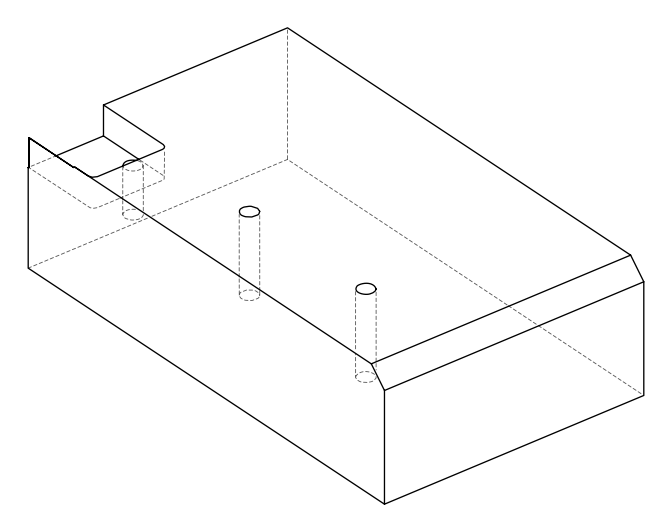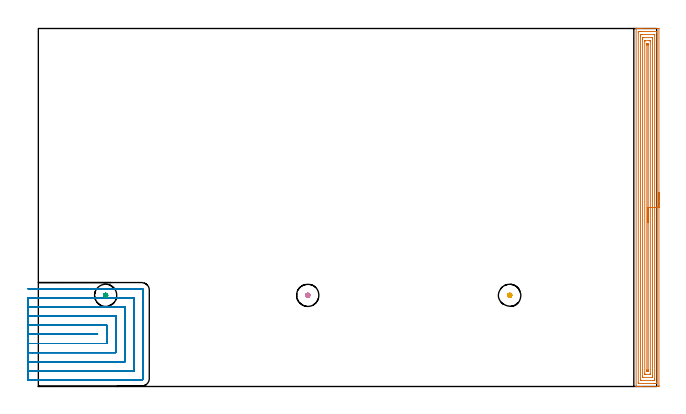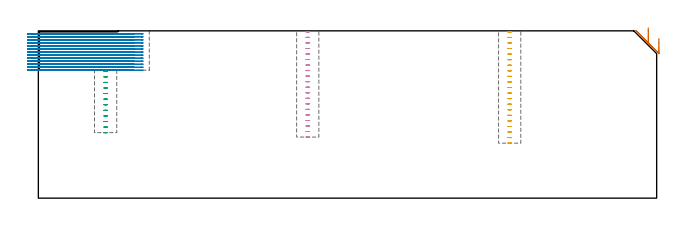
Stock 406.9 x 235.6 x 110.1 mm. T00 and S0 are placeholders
(PLAN: 5 operations, 2 tool changes, 46.7 min)
(1 AREA_MILL | FG_CHAMFER_SURFACE | UGT0205_001 | 11.53 min | 26504 mm3)
(2 MILL_SLOT | SLOT_PARTIAL_RECTANGULAR | NXT0201_009 | Follow Part, ap 2, ae 75% | 32.51 min | 128522 mm3)
(3 MILL_BLIND_HOLE_FROM_SOLID_MATERIAL | STEP1POCKET | UGT0201_130 | Spiral | 0.6 min | 6869 mm3)
(4 MILL_BLIND_HOLE_FROM_SOLID_MATERIAL_1 | STEP1POCKET_1 | UGT0201_130 | Spiral | 1 min | 11693 mm3)
(5 MILL_BLIND_HOLE_FROM_SOLID_MATERIAL_2 | STEP1POCKET_2 | UGT0201_130 | Spiral | 1.05 min | 12364 mm3)
(TOOL UGT0205_001 | Chamfer Mill 20 x 3 x 45 deg. | D20 FL50 Z2)
(TOOL NXT0201_009 | ENDMILL 8mm [2P460-0800-NA 1630] | D8 FL26 Z6)
(TOOL UGT0201_130 | Carbide End Mill 12.0 | D12 FL15 Z4)
(OP 1 AREA_MILL)
G17 G21 G94 G90
T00 M6
G54
G17 G0 G90 X408.4 Y127.8 S1061 M3
G43 Z120.1 H0
Z105.1
G94 G1 Y127.762 Z104.228 F250.
Y127.648 Z103.364
Y127.459 Z102.512
Y127.197 Z101.68
Y126.863 Z100.874
Y126.46 Z100.1
Y125.991 Z99.364
Y125.46 Z98.672
Y124.871 Z98.029
Y124.228 Z97.44
Y123.536 Z96.908
Y122.8 Z96.44
Y122.026 Z96.037
Y121.22 Z95.703
Y120.388 Z95.441
Y119.536 Z95.252
Y118.672 Z95.138
Y117.8 Z95.1
Y0.633
X408.396 Y0.191 Z95.102
X408.392 Y0.01 Z95.106
X408.208 Y0. Z95.289
X396.493 Z107.001
X395.096 Z108.4
X394.731 Z108.764
X393.999 Z109.5
X393.773 Z109.727
X393.403 Y0.005 Z110.087
X393.402 Y0.007 Z110.089
X393.4 Y0.183 Z110.1
Y0.186
Y235.417
X393.402 Y235.593 Z110.089
X393.403 Y235.595 Z110.087
X393.772 Y235.6 Z109.728
X393.999 Z109.501
X394.731 Z108.764
X395.978 Z107.519
X397.375 Z106.121
X407.95 Z95.547
X408.21 Y235.598 Z95.287
X408.392 Y235.59 Z95.106
X408.399 Y235.406 Z95.099
X408.4 Y117.8 Z95.1
X406.986 Z96.514
X406.985 Y2.507 Z96.515
X406.984 Y2.422 Z96.516
X406.979 Y2.026 Z96.521
X406.595 Y2.008 Z96.905
X406.188 Y2.003 Z97.312
X405.722 Y2. Z97.778
X405.307 Z98.193
X394.915 Y2.001 Z108.585
X394.88 Y2.003 Z108.62
X394.844 Y2.007 Z108.656
X394.821 Y2.011 Z108.679
X394.82 Y2.04 Z108.68
X394.815 Y2.336 Z108.685
Y233.093
X394.816 Y233.178 Z108.684
X394.821 Y233.574 Z108.679
X395.205 Y233.592 Z108.295
X395.612 Y233.597 Z107.888
X396.078 Y233.6 Z107.422
X396.493 Z107.007
X406.885 Y233.599 Z96.615
X406.92 Y233.598 Z96.58
X406.956 Y233.593 Z96.544
X406.979 Y233.589 Z96.521
X406.98 Y233.56 Z96.52
X406.985 Y233.264 Z96.515
X406.986 Y117.8 Z96.514
X405.572 Z97.928
X405.571 Y4.836 Z97.929
X405.569 Y4.21 Z97.931
X405.567 Y4.076 Z97.933
X405.565 Y4.018 Z97.935
X405.506 Y4.008 Z97.994
X405.307 Y4.004 Z98.193
X404.632 Y4. Z98.868
X404.425 Z99.075
X396.7 Z106.8
X396.493 Y4.003 Z107.007
X396.286 Y4.009 Z107.214
X396.235 Y4.011 Z107.265
X396.233 Y4.05 Z107.267
X396.23 Y4.121 Z107.27
X396.229 Y4.21 Z107.271
Y4.479
Y230.764
X396.231 Y231.39 Z107.269
X396.233 Y231.524 Z107.267
X396.235 Y231.582 Z107.265
X396.294 Y231.591 Z107.206
X396.493 Y231.596 Z107.007
X397.168 Y231.6 Z106.332
X397.375 Z106.125
X405.1 Z98.4
X405.307 Y231.597 Z98.193
X405.514 Y231.591 Z97.986
X405.565 Y231.589 Z97.935
X405.567 Y231.55 Z97.933
X405.57 Y231.479 Z97.93
X405.571 Y231.39 Z97.929
Y231.121
X405.572 Y117.8 Z97.928
X404.157 Z99.343
Y6.894
X404.154 Y6.274 Z99.346
X404.15 Y6.065 Z99.35
X404.143 Y6.009 Z99.357
X404.094 Y6.006 Z99.406
X403.984 Y6.003 Z99.516
X403.544 Y6. Z99.956
X398.256 Z105.244
X397.816 Y6.003 Z105.684
X397.706 Y6.006 Z105.794
X397.656 Y6.01 Z105.844
X397.65 Y6.043 Z105.85
X397.647 Y6.145 Z105.853
X397.643 Y6.621 Z105.857
Y228.706
X397.646 Y229.325 Z105.854
X397.65 Y229.535 Z105.85
X397.657 Y229.59 Z105.843
X397.706 Y229.594 Z105.794
X397.816 Y229.597 Z105.684
X398.256 Y229.6 Z105.244
X403.544 Z99.956
X403.984 Y229.597 Z99.516
X404.094 Y229.594 Z99.406
X404.144 Y229.59 Z99.356
X404.15 Y229.557 Z99.35
X404.153 Y229.455 Z99.347
X404.157 Y228.979 Z99.343
Y117.8
X402.743 Z100.757
Y8.519
X402.741 Y8.356 Z100.759
X402.736 Y8.03 Z100.764
X402.731 Y8.008 Z100.769
X402.725 Y8.005 Z100.775
X402.705 Y8.002 Z100.795
X402.663 Y8.001 Z100.837
X402.454 Y8. Z101.046
X399.81 Z103.69
X399.137 Y8.003 Z104.363
X399.093 Y8.006 Z104.407
X399.071 Y8.009 Z104.429
X399.064 Y8.021 Z104.436
X399.062 Y8.111 Z104.438
X399.058 Y8.437 Z104.442
X399.057 Y8.764 Z104.443
Y227.081
X399.059 Y227.244 Z104.441
X399.064 Y227.569 Z104.436
X399.069 Y227.592 Z104.431
X399.075 Y227.594 Z104.425
X399.095 Y227.598 Z104.405
X399.137 Y227.599 Z104.363
X399.346 Y227.6 Z104.154
X401.99 Z101.51
X402.663 Y227.597 Z100.837
X402.707 Y227.594 Z100.793
X402.729 Y227.591 Z100.771
X402.736 Y227.579 Z100.764
X402.738 Y227.489 Z100.762
X402.742 Y227.163 Z100.758
X402.743 Y226.999 Z100.757
Y226.918
Y117.8
X401.329 Z102.171
Y10.931
X401.327 Y10.471 Z102.173
X401.324 Y10.041 Z102.176
X401.322 Y10.015 Z102.178
X401.305 Y10.01 Z102.195
X401.248 Y10.005 Z102.252
X401.132 Y10.002 Z102.368
X400.9 Y10.001 Z102.6
X400.481 Y10.002 Z103.019
X400.475 Y10.007 Z103.025
X400.473 Y10.01 Z103.027
X400.472 Y10.471 Z103.028
X400.471 Y10.906 Z103.029
Y224.669
X400.473 Y225.129 Z103.027
X400.476 Y225.559 Z103.024
X400.478 Y225.585 Z103.022
X400.495 Y225.59 Z103.005
X400.552 Y225.595 Z102.948
X400.668 Y225.598 Z102.832
X400.9 Y225.599 Z102.6
X401.319 Y225.598 Z102.181
X401.325 Y225.593 Z102.175
X401.326 Y225.59 Z102.174
X401.328 Y225.129 Z102.172
X401.329 Y224.693 Z102.171
Y117.8
Y116.928 Z102.209
Y116.063 Z102.323
Y115.212 Z102.512
Y114.38 Z102.774
Y113.574 Z103.108
Y112.8 Z103.511
Y112.064 Z103.98
Y111.372 Z104.511
Y110.729 Z105.1
Y110.14 Z105.743
Y109.608 Z106.435
Y109.14 Z107.171
Y108.737 Z107.945
Y108.403 Z108.751
Y108.141 Z109.583
Y107.952 Z110.435
Y107.838 Z111.3
Y107.8 Z112.171
G0 Z120.1
M5
M2
(OP 2 MILL_SLOT)
G17 G21 G94 G90
T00 M6
G54
G17 G0 G90 X-7. Y34.3 S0 M3
G43 Z120.1 H1
Z108.108
G94 G1 X-4. F250.
X39. F500.
Y34.4
X-4.
X-7. F250.
Y28.3
X-4.
X45. F500.
Y40.4
X-4.
X-7. F250.
Y22.3
X-4.
X51. F500.
Y46.4
X-4.
X-7. F250.
Y16.3
X-4.
X57. F500.
Y52.4
X-4.
X-7. F250.
Y10.3
X-4.
X63. F500.
Y58.4
X-4.
X-7. F250.
Y4.3
X-4.
X68.1 F500.
G3 X69. Y5.2 R0.9
G1 Y63.5
G3 X68.1 Y64.4 R0.9
G1 X-4.
X-7. F250.
G0 Y34.3 Z106.115
G1 X-4.
X39. F500.
Y34.4
X-4.
X-7. F250.
Y28.3
X-4.
X45. F500.
Y40.4
X-4.
X-7. F250.
Y22.3
X-4.
X51. F500.
Y46.4
X-4.
X-7. F250.
Y16.3
X-4.
X57. F500.
Y52.4
X-4.
X-7. F250.
Y10.3
X-4.
X63. F500.
Y58.4
X-4.
X-7. F250.
Y4.3
X-4.
X68.1 F500.
G3 X69. Y5.2 R0.9
G1 Y63.5
G3 X68.1 Y64.4 R0.9
G1 X-4.
X-7. F250.
G0 Y34.3 Z104.123
G1 X-4.
X39. F500.
Y34.4
X-4.
X-7. F250.
Y28.3
X-4.
X45. F500.
Y40.4
X-4.
X-7. F250.
Y22.3
X-4.
X51. F500.
Y46.4
X-4.
X-7. F250.
Y16.3
X-4.
X57. F500.
Y52.4
X-4.
X-7. F250.
Y10.3
X-4.
X63. F500.
Y58.4
X-4.
X-7. F250.
Y4.3
X-4.
X68.1 F500.
G3 X69. Y5.2 R0.9
G1 Y63.5
G3 X68.1 Y64.4 R0.9
G1 X-4.
X-7. F250.
G0 Y34.3 Z102.131
G1 X-4.
X39. F500.
Y34.4
X-4.
X-7. F250.
Y28.3
X-4.
X45. F500.
Y40.4
X-4.
X-7. F250.
Y22.3
X-4.
X51. F500.
Y46.4
X-4.
X-7. F250.
Y16.3
X-4.
X57. F500.
Y52.4
X-4.
X-7. F250.
Y10.3
X-4.
X63. F500.
Y58.4
X-4.
X-7. F250.
Y4.3
X-4.
X68.1 F500.
G3 X69. Y5.2 R0.9
G1 Y63.5
G3 X68.1 Y64.4 R0.9
G1 X-4.
X-7. F250.
G0 Y34.3 Z100.138
G1 X-4.
X39. F500.
Y34.4
X-4.
X-7. F250.
Y28.3
X-4.
X45. F500.
Y40.4
X-4.
X-7. F250.
Y22.3
X-4.
X51. F500.
Y46.4
X-4.
X-7. F250.
Y16.3
X-4.
X57. F500.
Y52.4
X-4.
X-7. F250.
Y10.3
X-4.
X63. F500.
Y58.4
X-4.
X-7. F250.
Y4.3
X-4.
X68.1 F500.
G3 X69. Y5.2 R0.9
G1 Y63.5
G3 X68.1 Y64.4 R0.9
G1 X-4.
X-7. F250.
G0 Y34.3 Z98.146
G1 X-4.
X39. F500.
Y34.4
X-4.
X-7. F250.
Y28.3
X-4.
X45. F500.
Y40.4
X-4.
X-7. F250.
Y22.3
X-4.
X51. F500.
Y46.4
X-4.
X-7. F250.
Y16.3
X-4.
X57. F500.
Y52.4
X-4.
X-7. F250.
Y10.3
X-4.
X63. F500.
Y58.4
X-4.
X-7. F250.
Y4.3
X-4.
X68.1 F500.
G3 X69. Y5.2 R0.9
G1 Y63.5
G3 X68.1 Y64.4 R0.9
G1 X-4.
X-7. F250.
G0 Y34.3 Z96.154
G1 X-4.
X39. F500.
Y34.4
X-4.
X-7. F250.
Y28.3
X-4.
X45. F500.
Y40.4
X-4.
X-7. F250.
Y22.3
X-4.
X51. F500.
Y46.4
X-4.
X-7. F250.
Y16.3
X-4.
X57. F500.
Y52.4
X-4.
X-7. F250.
Y10.3
X-4.
X63. F500.
Y58.4
X-4.
X-7. F250.
Y4.3
X-4.
X68.1 F500.
G3 X69. Y5.2 R0.9
G1 Y63.5
G3 X68.1 Y64.4 R0.9
G1 X-4.
X-7. F250.
G0 Y34.3 Z94.162
G1 X-4.
X39. F500.
Y34.4
X-4.
X-7. F250.
Y28.3
X-4.
X45. F500.
Y40.4
X-4.
X-7. F250.
Y22.3
X-4.
X51. F500.
Y46.4
X-4.
X-7. F250.
Y16.3
X-4.
X57. F500.
Y52.4
X-4.
X-7. F250.
Y10.3
X-4.
X63. F500.
Y58.4
X-4.
X-7. F250.
Y4.3
X-4.
X68.1 F500.
G3 X69. Y5.2 R0.9
G1 Y63.5
G3 X68.1 Y64.4 R0.9
G1 X-4.
X-7. F250.
G0 Y34.3 Z92.169
G1 X-4.
X39. F500.
Y34.4
X-4.
X-7. F250.
Y28.3
X-4.
X45. F500.
Y40.4
X-4.
X-7. F250.
Y22.3
X-4.
X51. F500.
Y46.4
X-4.
X-7. F250.
Y16.3
X-4.
X57. F500.
Y52.4
X-4.
X-7. F250.
Y10.3
X-4.
X63. F500.
Y58.4
X-4.
X-7. F250.
Y4.3
X-4.
X68.1 F500.
G3 X69. Y5.2 R0.9
G1 Y63.5
G3 X68.1 Y64.4 R0.9
G1 X-4.
X-7. F250.
G0 Y34.3 Z90.177
G1 X-4.
X39. F500.
Y34.4
X-4.
X-7. F250.
Y28.3
X-4.
X45. F500.
Y40.4
X-4.
X-7. F250.
Y22.3
X-4.
X51. F500.
Y46.4
X-4.
X-7. F250.
Y16.3
X-4.
X57. F500.
Y52.4
X-4.
X-7. F250.
Y10.3
X-4.
X63. F500.
Y58.4
X-4.
X-7. F250.
Y4.3
X-4.
X68.1 F500.
G3 X69. Y5.2 R0.9
G1 Y63.5
G3 X68.1 Y64.4 R0.9
G1 X-4.
X-7. F250.
G0 Y34.3 Z88.185
G1 X-4.
X39. F500.
Y34.4
X-4.
X-7. F250.
Y28.3
X-4.
X45. F500.
Y40.4
X-4.
X-7. F250.
Y22.3
X-4.
X51. F500.
Y46.4
X-4.
X-7. F250.
Y16.3
X-4.
X57. F500.
Y52.4
X-4.
X-7. F250.
Y10.3
X-4.
X63. F500.
Y58.4
X-4.
X-7. F250.
Y4.3
X-4.
X68.1 F500.
G3 X69. Y5.2 R0.9
G1 Y63.5
G3 X68.1 Y64.4 R0.9
G1 X-4.
X-7. F250.
G0 Y34.3 Z86.192
G1 X-4.
X39. F500.
Y34.4
X-4.
X-7. F250.
Y28.3
X-4.
X45. F500.
Y40.4
X-4.
X-7. F250.
Y22.3
X-4.
X51. F500.
Y46.4
X-4.
X-7. F250.
Y16.3
X-4.
X57. F500.
Y52.4
X-4.
X-7. F250.
Y10.3
X-4.
X63. F500.
Y58.4
X-4.
X-7. F250.
Y4.3
X-4.
X68.1 F500.
G3 X69. Y5.2 R0.9
G1 Y63.5
G3 X68.1 Y64.4 R0.9
G1 X-4.
X-7. F250.
G0 Y34.3 Z84.2
G1 X-4.
X39. F500.
Y34.4
X-4.
X-7. F250.
Y28.3
X-4.
X45. F500.
Y40.4
X-4.
X-7. F250.
Y22.3
X-4.
X51. F500.
Y46.4
X-4.
X-7. F250.
Y16.3
X-4.
X57. F500.
Y52.4
X-4.
X-7. F250.
Y10.3
X-4.
X63. F500.
Y58.4
X-4.
X-7. F250.
Y4.3
X-4.
X68.1 F500.
G3 X69. Y5.2 R0.9
G1 Y63.5
G3 X68.1 Y64.4 R0.9
G1 X-4.
X-7. F250.
G0 Z120.1
M5
M2
(OP 3 MILL_BLIND_HOLE_FROM_SOLID_MATERIAL)
G17 G21 G94 G90
T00 M6
G54
G17 G0 G90 X44.3 Y60. S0 M3
G43 Z120.1 H0
Z83.525
G94 G3 X44.95 Y60.65 R0.65 F250.
X44.3 Y61.3 R0.65
X43. Y60. R1.3
X44.3 Y61.3 R-1.3
X43.65 Y60.65 R0.65
X44.3 Y60. R0.65
G0 Z79.85
G3 X44.95 Y60.65 R0.65
X44.3 Y61.3 R0.65
X43. Y60. R1.3
X44.3 Y61.3 R-1.3
X43.65 Y60.65 R0.65
X44.3 Y60. R0.65
G0 Z76.175
G3 X44.95 Y60.65 R0.65
X44.3 Y61.3 R0.65
X43. Y60. R1.3
X44.3 Y61.3 R-1.3
X43.65 Y60.65 R0.65
X44.3 Y60. R0.65
G0 Z72.5
G3 X44.95 Y60.65 R0.65
X44.3 Y61.3 R0.65
X43. Y60. R1.3
X44.3 Y61.3 R-1.3
X43.65 Y60.65 R0.65
X44.3 Y60. R0.65
G0 Z68.825
G3 X44.95 Y60.65 R0.65
X44.3 Y61.3 R0.65
X43. Y60. R1.3
X44.3 Y61.3 R-1.3
X43.65 Y60.65 R0.65
X44.3 Y60. R0.65
G0 Z65.15
G3 X44.95 Y60.65 R0.65
X44.3 Y61.3 R0.65
X43. Y60. R1.3
X44.3 Y61.3 R-1.3
X43.65 Y60.65 R0.65
X44.3 Y60. R0.65
G0 Z61.475
G3 X44.95 Y60.65 R0.65
X44.3 Y61.3 R0.65
X43. Y60. R1.3
X44.3 Y61.3 R-1.3
X43.65 Y60.65 R0.65
X44.3 Y60. R0.65
G0 Z57.8
G3 X44.95 Y60.65 R0.65
X44.3 Y61.3 R0.65
X43. Y60. R1.3
X44.3 Y61.3 R-1.3
X43.65 Y60.65 R0.65
X44.3 Y60. R0.65
G0 Z54.125
G3 X44.95 Y60.65 R0.65
X44.3 Y61.3 R0.65
X43. Y60. R1.3
X44.3 Y61.3 R-1.3
X43.65 Y60.65 R0.65
X44.3 Y60. R0.65
G0 Z50.45
G3 X44.95 Y60.65 R0.65
X44.3 Y61.3 R0.65
X43. Y60. R1.3
X44.3 Y61.3 R-1.3
X43.65 Y60.65 R0.65
X44.3 Y60. R0.65
G0 Z46.775
G3 X44.95 Y60.65 R0.65
X44.3 Y61.3 R0.65
X43. Y60. R1.3
X44.3 Y61.3 R-1.3
X43.65 Y60.65 R0.65
X44.3 Y60. R0.65
G0 Z43.1
G3 X44.95 Y60.65 R0.65
X44.3 Y61.3 R0.65
X43. Y60. R1.3
X44.3 Y61.3 R-1.3
X43.65 Y60.65 R0.65
X44.3 Y60. R0.65
G0 Z120.1
M5
M2
(OP 4 MILL_BLIND_HOLE_FROM_SOLID_MATERIAL_1)
G17 G21 G94 G90
T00 M6
G54
G17 G0 G90 X177.3 Y60. S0 M3
G43 Z120.1 H0
Z109.455
G94 G3 X177.95 Y60.65 R0.65 F250.
X177.3 Y61.3 R0.65
X176. Y60. R1.3
X177.3 Y61.3 R-1.3
X176.65 Y60.65 R0.65
X177.3 Y60. R0.65
G0 Z105.81
G3 X177.95 Y60.65 R0.65
X177.3 Y61.3 R0.65
X176. Y60. R1.3
X177.3 Y61.3 R-1.3
X176.65 Y60.65 R0.65
X177.3 Y60. R0.65
G0 Z102.165
G3 X177.95 Y60.65 R0.65
X177.3 Y61.3 R0.65
X176. Y60. R1.3
X177.3 Y61.3 R-1.3
X176.65 Y60.65 R0.65
X177.3 Y60. R0.65
G0 Z98.52
G3 X177.95 Y60.65 R0.65
X177.3 Y61.3 R0.65
X176. Y60. R1.3
X177.3 Y61.3 R-1.3
X176.65 Y60.65 R0.65
X177.3 Y60. R0.65
G0 Z94.875
G3 X177.95 Y60.65 R0.65
X177.3 Y61.3 R0.65
X176. Y60. R1.3
X177.3 Y61.3 R-1.3
X176.65 Y60.65 R0.65
X177.3 Y60. R0.65
G0 Z91.23
G3 X177.95 Y60.65 R0.65
X177.3 Y61.3 R0.65
X176. Y60. R1.3
X177.3 Y61.3 R-1.3
X176.65 Y60.65 R0.65
X177.3 Y60. R0.65
G0 Z87.585
G3 X177.95 Y60.65 R0.65
X177.3 Y61.3 R0.65
X176. Y60. R1.3
X177.3 Y61.3 R-1.3
X176.65 Y60.65 R0.65
X177.3 Y60. R0.65
G0 Z83.94
G3 X177.95 Y60.65 R0.65
X177.3 Y61.3 R0.65
X176. Y60. R1.3
X177.3 Y61.3 R-1.3
X176.65 Y60.65 R0.65
X177.3 Y60. R0.65
G0 Z80.295
G3 X177.95 Y60.65 R0.65
X177.3 Y61.3 R0.65
X176. Y60. R1.3
X177.3 Y61.3 R-1.3
X176.65 Y60.65 R0.65
X177.3 Y60. R0.65
G0 Z76.65
G3 X177.95 Y60.65 R0.65
X177.3 Y61.3 R0.65
X176. Y60. R1.3
X177.3 Y61.3 R-1.3
X176.65 Y60.65 R0.65
X177.3 Y60. R0.65
G0 Z73.005
G3 X177.95 Y60.65 R0.65
X177.3 Y61.3 R0.65
X176. Y60. R1.3
X177.3 Y61.3 R-1.3
X176.65 Y60.65 R0.65
X177.3 Y60. R0.65
G0 Z69.36
G3 X177.95 Y60.65 R0.65
X177.3 Y61.3 R0.65
X176. Y60. R1.3
X177.3 Y61.3 R-1.3
X176.65 Y60.65 R0.65
X177.3 Y60. R0.65
G0 Z65.715
G3 X177.95 Y60.65 R0.65
X177.3 Y61.3 R0.65
X176. Y60. R1.3
X177.3 Y61.3 R-1.3
X176.65 Y60.65 R0.65
X177.3 Y60. R0.65
G0 Z62.07
G3 X177.95 Y60.65 R0.65
X177.3 Y61.3 R0.65
X176. Y60. R1.3
X177.3 Y61.3 R-1.3
X176.65 Y60.65 R0.65
X177.3 Y60. R0.65
G0 Z58.425
G3 X177.95 Y60.65 R0.65
X177.3 Y61.3 R0.65
X176. Y60. R1.3
X177.3 Y61.3 R-1.3
X176.65 Y60.65 R0.65
X177.3 Y60. R0.65
G0 Z54.78
G3 X177.95 Y60.65 R0.65
X177.3 Y61.3 R0.65
X176. Y60. R1.3
X177.3 Y61.3 R-1.3
X176.65 Y60.65 R0.65
X177.3 Y60. R0.65
G0 Z51.135
G3 X177.95 Y60.65 R0.65
X177.3 Y61.3 R0.65
X176. Y60. R1.3
X177.3 Y61.3 R-1.3
X176.65 Y60.65 R0.65
X177.3 Y60. R0.65
G0 Z47.49
G3 X177.95 Y60.65 R0.65
X177.3 Y61.3 R0.65
X176. Y60. R1.3
X177.3 Y61.3 R-1.3
X176.65 Y60.65 R0.65
X177.3 Y60. R0.65
G0 Z43.845
G3 X177.95 Y60.65 R0.65
X177.3 Y61.3 R0.65
X176. Y60. R1.3
X177.3 Y61.3 R-1.3
X176.65 Y60.65 R0.65
X177.3 Y60. R0.65
G0 Z40.2
G3 X177.95 Y60.65 R0.65
X177.3 Y61.3 R0.65
X176. Y60. R1.3
X177.3 Y61.3 R-1.3
X176.65 Y60.65 R0.65
X177.3 Y60. R0.65
G0 Z120.1
M5
M2
(OP 5 MILL_BLIND_HOLE_FROM_SOLID_MATERIAL_2)
G17 G21 G94 G90
T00 M6
G54
G17 G0 G90 X310.2 Y60. S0 M3
G43 Z120.1 H0
Z109.438
G94 G3 X310.85 Y60.65 R0.65 F250.
X310.2 Y61.3 R0.65
X308.9 Y60. R1.3
X310.2 Y61.3 R-1.3
X309.55 Y60.65 R0.65
X310.2 Y60. R0.65
G0 Z105.776
G3 X310.85 Y60.65 R0.65
X310.2 Y61.3 R0.65
X308.9 Y60. R1.3
X310.2 Y61.3 R-1.3
X309.55 Y60.65 R0.65
X310.2 Y60. R0.65
G0 Z102.114
G3 X310.85 Y60.65 R0.65
X310.2 Y61.3 R0.65
X308.9 Y60. R1.3
X310.2 Y61.3 R-1.3
X309.55 Y60.65 R0.65
X310.2 Y60. R0.65
G0 Z98.452
G3 X310.85 Y60.65 R0.65
X310.2 Y61.3 R0.65
X308.9 Y60. R1.3
X310.2 Y61.3 R-1.3
X309.55 Y60.65 R0.65
X310.2 Y60. R0.65
G0 Z94.79
G3 X310.85 Y60.65 R0.65
X310.2 Y61.3 R0.65
X308.9 Y60. R1.3
X310.2 Y61.3 R-1.3
X309.55 Y60.65 R0.65
X310.2 Y60. R0.65
G0 Z91.129
G3 X310.85 Y60.65 R0.65
X310.2 Y61.3 R0.65
X308.9 Y60. R1.3
X310.2 Y61.3 R-1.3
X309.55 Y60.65 R0.65
X310.2 Y60. R0.65
G0 Z87.467
G3 X310.85 Y60.65 R0.65
X310.2 Y61.3 R0.65
X308.9 Y60. R1.3
X310.2 Y61.3 R-1.3
X309.55 Y60.65 R0.65
X310.2 Y60. R0.65
G0 Z83.805
G3 X310.85 Y60.65 R0.65
X310.2 Y61.3 R0.65
X308.9 Y60. R1.3
X310.2 Y61.3 R-1.3
X309.55 Y60.65 R0.65
X310.2 Y60. R0.65
G0 Z80.143
G3 X310.85 Y60.65 R0.65
X310.2 Y61.3 R0.65
X308.9 Y60. R1.3
X310.2 Y61.3 R-1.3
X309.55 Y60.65 R0.65
X310.2 Y60. R0.65
G0 Z76.481
G3 X310.85 Y60.65 R0.65
X310.2 Y61.3 R0.65
X308.9 Y60. R1.3
X310.2 Y61.3 R-1.3
X309.55 Y60.65 R0.65
X310.2 Y60. R0.65
G0 Z72.819
G3 X310.85 Y60.65 R0.65
X310.2 Y61.3 R0.65
X308.9 Y60. R1.3
X310.2 Y61.3 R-1.3
X309.55 Y60.65 R0.65
X310.2 Y60. R0.65
G0 Z69.157
G3 X310.85 Y60.65 R0.65
X310.2 Y61.3 R0.65
X308.9 Y60. R1.3
X310.2 Y61.3 R-1.3
X309.55 Y60.65 R0.65
X310.2 Y60. R0.65
G0 Z65.495
G3 X310.85 Y60.65 R0.65
X310.2 Y61.3 R0.65
X308.9 Y60. R1.3
X310.2 Y61.3 R-1.3
X309.55 Y60.65 R0.65
X310.2 Y60. R0.65
G0 Z61.833
G3 X310.85 Y60.65 R0.65
X310.2 Y61.3 R0.65
X308.9 Y60. R1.3
X310.2 Y61.3 R-1.3
X309.55 Y60.65 R0.65
X310.2 Y60. R0.65
G0 Z58.171
G3 X310.85 Y60.65 R0.65
X310.2 Y61.3 R0.65
X308.9 Y60. R1.3
X310.2 Y61.3 R-1.3
X309.55 Y60.65 R0.65
X310.2 Y60. R0.65
G0 Z54.51
G3 X310.85 Y60.65 R0.65
X310.2 Y61.3 R0.65
X308.9 Y60. R1.3
X310.2 Y61.3 R-1.3
X309.55 Y60.65 R0.65
X310.2 Y60. R0.65
G0 Z50.848
G3 X310.85 Y60.65 R0.65
X310.2 Y61.3 R0.65
X308.9 Y60. R1.3
X310.2 Y61.3 R-1.3
X309.55 Y60.65 R0.65
X310.2 Y60. R0.65
G0 Z47.186
G3 X310.85 Y60.65 R0.65
X310.2 Y61.3 R0.65
X308.9 Y60. R1.3
X310.2 Y61.3 R-1.3
X309.55 Y60.65 R0.65
X310.2 Y60. R0.65
G0 Z43.524
G3 X310.85 Y60.65 R0.65
X310.2 Y61.3 R0.65
X308.9 Y60. R1.3
X310.2 Y61.3 R-1.3
X309.55 Y60.65 R0.65
X310.2 Y60. R0.65
G0 Z39.862
G3 X310.85 Y60.65 R0.65
X310.2 Y61.3 R0.65
X308.9 Y60. R1.3
X310.2 Y61.3 R-1.3
X309.55 Y60.65 R0.65
X310.2 Y60. R0.65
G0 Z36.2
G3 X310.85 Y60.65 R0.65
X310.2 Y61.3 R0.65
X308.9 Y60. R1.3
X310.2 Y61.3 R-1.3
X309.55 Y60.65 R0.65
X310.2 Y60. R0.65
G0 Z120.1
M5
M2
